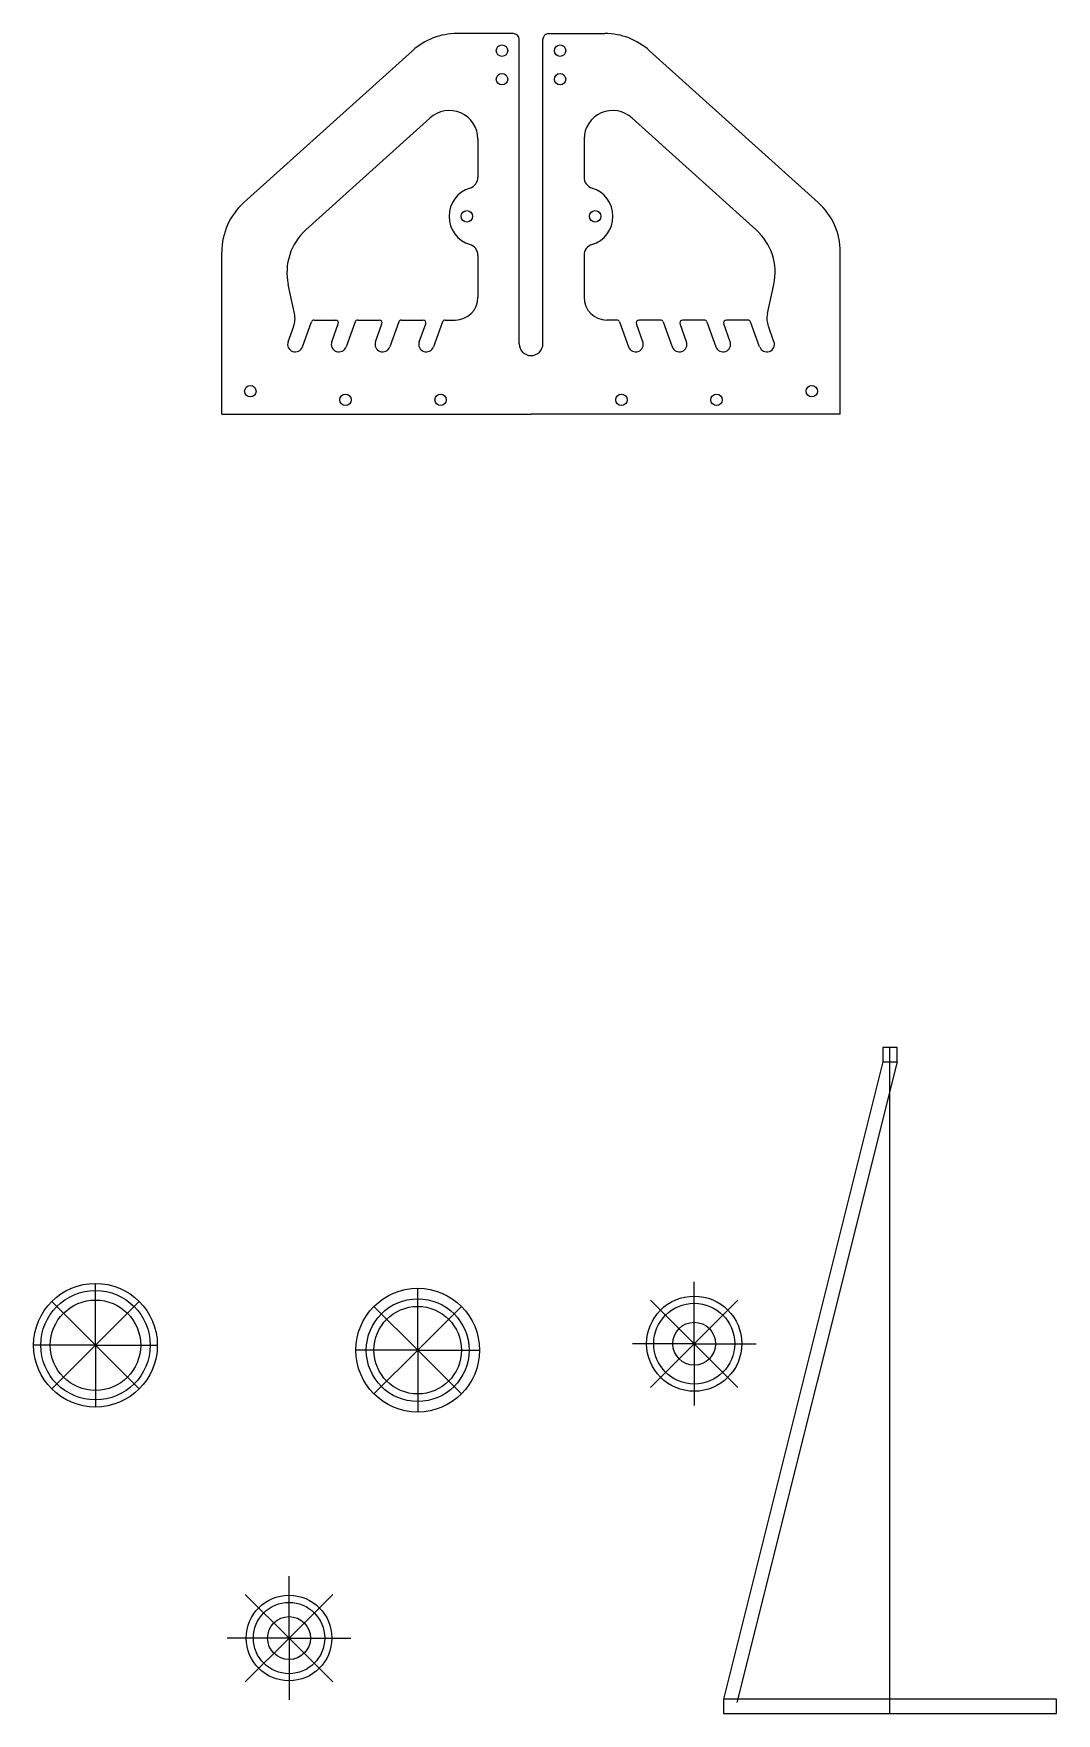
# Model space of a CAD drawing. Header units: millimetres. Extents: x 1251 to 2326, y 251 to 2017.
import ezdxf

# ---------------------------------------------------------------- set-up
doc = ezdxf.new("R2010")
doc.units = ezdxf.units.MM

msp = doc.modelspace()

# ---------------------------------------------------------------- linework, layer by layer
for p, q in [((1755.1, 2016.6), (1695.9, 2016.6)), ((1792.1, 2016.6), (1851.2, 2016.6)), ((1471.7, 1838.9), (1649.1, 1998.6)), ((1761.1, 1690.6), (1761.1, 2010.6)), ((1786.1, 1690.6), (1786.1, 2010.6)), ((2075.4, 1838.9), (1898.1, 1998.6)), ((1667.3, 1927.6), (1537, 1810.2)), ((1879.8, 1927.6), (2010.2, 1810.2)), ((1717.8, 1905.7), (1717.8, 1865.7)), ((1829.3, 1905.7), (1829.3, 1865.7)), ((1448.6, 1616.6), (1448.6, 1786.9)), ((2098.6, 1616.6), (2098.6, 1786.9)), ((1717.8, 1783.4), (1717.8, 1739.4)), ((1829.3, 1783.4), (1829.3, 1739.4)), ((1525.1, 1722.2), (1518.5, 1752.9)), ((2022.1, 1722.2), (2028.7, 1752.9)), ((1533.3, 1687.3), (1542.8, 1713.5)), ((1545.7, 1715.4), (1568.2, 1715.4)), ((1588.8, 1713.5), (1579.2, 1687.3)), ((1591.6, 1715.4), (1614.1, 1715.4)), ((1634.7, 1713.5), (1625.2, 1687.3)), ((1637.5, 1715.4), (1660.1, 1715.4)), ((1680.7, 1713.5), (1671.1, 1687.3)), ((1683.5, 1715.4), (1693.8, 1715.4)), ((1863.7, 1715.4), (1853.3, 1715.4)), ((1866.5, 1713.5), (1876, 1687.3)), ((1909.6, 1715.4), (1887.1, 1715.4)), ((1912.4, 1713.5), (1922, 1687.3)), ((1955.5, 1715.4), (1933, 1715.4)), ((1958.4, 1713.5), (1967.9, 1687.3)), ((2001.5, 1715.4), (1979, 1715.4)), ((2013.8, 1687.3), (2004.3, 1713.5)), ((1518.3, 1692.7), (1524.2, 1708.9)), ((1564.2, 1692.7), (1571, 1711.4)), ((1610.1, 1692.7), (1616.9, 1711.4)), ((1656.1, 1692.7), (1662.9, 1711.4)), ((1891.1, 1692.7), (1884.3, 1711.4)), ((1937, 1692.7), (1930.2, 1711.4)), ((1982.9, 1692.7), (1976.1, 1711.4)), ((2028.9, 1692.7), (2023, 1708.9)), ((1448.6, 1616.6), (1773.6, 1616.6)), ((2098.6, 1616.6), (1773.6, 1616.6)), ((2150.7, 950.8), (2143.2, 950.8)), ((2143.2, 950.8), (2143.2, 935.8)), ((2150.7, 250.8), (2150.7, 950.8)), ((2158.2, 950.8), (2150.7, 950.8)), ((2158.2, 935.8), (2158.2, 950.8)), ((2143.2, 935.8), (1975.7, 265.8)), ((1990.2, 262.1), (2158.6, 935.8)), ((2143.2, 935.8), (2158.2, 935.8)), ((2158.2, 935.8), (2158.6, 935.8)), ((1315.9, 637.8), (1315.9, 702.8)), ((1654.5, 632.6), (1654.5, 697.6)), ((1945.1, 639.4), (1945.1, 704.4)), ((1315.9, 637.8), (1269.9, 683.8)), ((1315.9, 637.8), (1361.9, 683.8)), ((1654.5, 632.6), (1608.5, 678.5)), ((1654.5, 632.6), (1700.4, 678.5)), ((1945.1, 639.4), (1899.1, 685.3)), ((1945.1, 639.4), (1991, 685.3)), ((1315.9, 637.8), (1250.9, 637.8)), ((1315.9, 637.8), (1269.9, 591.9)), ((1315.9, 637.8), (1361.9, 591.9)), ((1315.9, 637.8), (1380.9, 637.8)), ((1315.9, 637.8), (1315.9, 572.8)), ((1945.1, 639.4), (1880.1, 639.4)), ((1945.1, 639.4), (1899.1, 593.4)), ((1945.1, 639.4), (1991, 593.4)), ((1945.1, 639.4), (2010.1, 639.4)), ((1945.1, 639.4), (1945.1, 574.4)), ((1654.5, 632.6), (1589.5, 632.6)), ((1654.5, 632.6), (1608.5, 586.6)), ((1654.5, 632.6), (1700.4, 586.6)), ((1654.5, 632.6), (1719.5, 632.6)), ((1654.5, 632.6), (1654.5, 567.6)), ((1519.3, 330), (1519.3, 395)), ((1519.3, 330), (1473.3, 375.9)), ((1519.3, 330), (1565.3, 375.9)), ((1519.3, 330), (1454.3, 330)), ((1519.3, 330), (1473.3, 284)), ((1519.3, 330), (1565.3, 284)), ((1519.3, 330), (1584.3, 330)), ((1519.3, 330), (1519.3, 265)), ((2325.7, 265.8), (1975.7, 265.8)), ((1975.7, 265.8), (1975.7, 250.8)), ((2325.7, 250.8), (2325.7, 265.8)), ((1975.7, 250.8), (2325.7, 250.8)), ((2325.7, 250.8), (2325.7, 250.8))]:
    msp.add_line(p, q)
for centre, radius in [((1743.1, 1998.6), 6), ((1804.1, 1998.6), 6), ((1743.1, 1968.6), 6), ((1804.1, 1968.6), 6), ((1706.2, 1824.5), 6), ((1841, 1824.5), 6), ((1478.6, 1640.6), 6), ((2068.6, 1640.6), 6), ((1578.6, 1631.6), 6), ((1678.6, 1631.6), 6), ((1868.6, 1631.6), 6), ((1968.6, 1631.6), 6), ((1315.9, 637.8), 65), ((1315.9, 637.8), 57.5), ((1654.5, 632.6), 65), ((1945.1, 639.4), 50), ((1315.9, 637.8), 47.5), ((1654.5, 632.6), 54), ((1654.5, 632.6), 46), ((1945.1, 639.4), 42.5), ((1945.1, 639.4), 22.5), ((1519.3, 330), 45), ((1519.3, 330), 37.5), ((1519.3, 330), 22.5)]:
    msp.add_circle(centre, radius)
for centre, radius, start, end in [((1695.9, 1946.6), 70, 90, 132), ((1755.1, 2010.6), 6, 0, 90), ((1792.1, 2010.6), 6, 90, 180), ((1851.2, 1946.6), 70, 48, 90), ((1687.8, 1905.7), 30, 0, 133.0549), ((1859.3, 1905.7), 30, 46.9451, 180), ((1718.5, 1824.5), 31, 106.6015, 253.3985), ((1705.8, 1865.7), 12, 287.0739, 0), ((1841.3, 1865.7), 12, 180, 252.9261), ((1828.7, 1824.5), 31, 286.6015, 73.3985), ((1518.6, 1786.9), 70, 132, 180), ((2028.6, 1786.9), 70, 0, 48), ((1577.1, 1765.6), 60, 132, 192.1737), ((1970.1, 1765.6), 60, 347.8263, 48), ((1705.8, 1783.4), 12, 0, 72.9261), ((1841.3, 1783.4), 12, 107.0739, 180), ((1693.8, 1739.4), 24, 270, 0), ((1853.3, 1739.4), 24, 180, 270), ((1501.6, 1717.1), 24, 340, 12.1737), ((1545.7, 1712.4), 3, 90, 160), ((1568.2, 1712.4), 3, 340, 90), ((1591.6, 1712.4), 3, 90, 160), ((1614.1, 1712.4), 3, 340, 90), ((1637.5, 1712.4), 3, 90, 160), ((1660.1, 1712.4), 3, 340, 90), ((1683.5, 1712.4), 3, 90, 160), ((1863.7, 1712.4), 3, 20, 90), ((1887.1, 1712.4), 3, 90, 200), ((1909.6, 1712.4), 3, 20, 90), ((1933, 1712.4), 3, 90, 200), ((1955.5, 1712.4), 3, 20, 90), ((1979, 1712.4), 3, 90, 200), ((2001.5, 1712.4), 3, 20, 90), ((2045.5, 1717.1), 24, 167.8263, 200), ((1525.8, 1690), 8, 160.0002, 339.9998), ((1571.7, 1690), 8, 160.0002, 339.9998), ((1617.7, 1690), 8, 160.0002, 339.9998), ((1663.6, 1690), 8, 160.0002, 339.9998), ((1773.6, 1690.6), 12.5, 180, 270), ((1773.6, 1690.6), 12.5, 270, 360), ((1883.6, 1690), 8, 200.0002, 19.9998), ((1929.5, 1690), 8, 200.0002, 19.9998), ((1975.4, 1690), 8, 200.0002, 19.9998), ((2021.4, 1690), 8, 200.0002, 19.9998)]:
    msp.add_arc(centre, radius, start, end)

doc.saveas('drawing.dxf')
